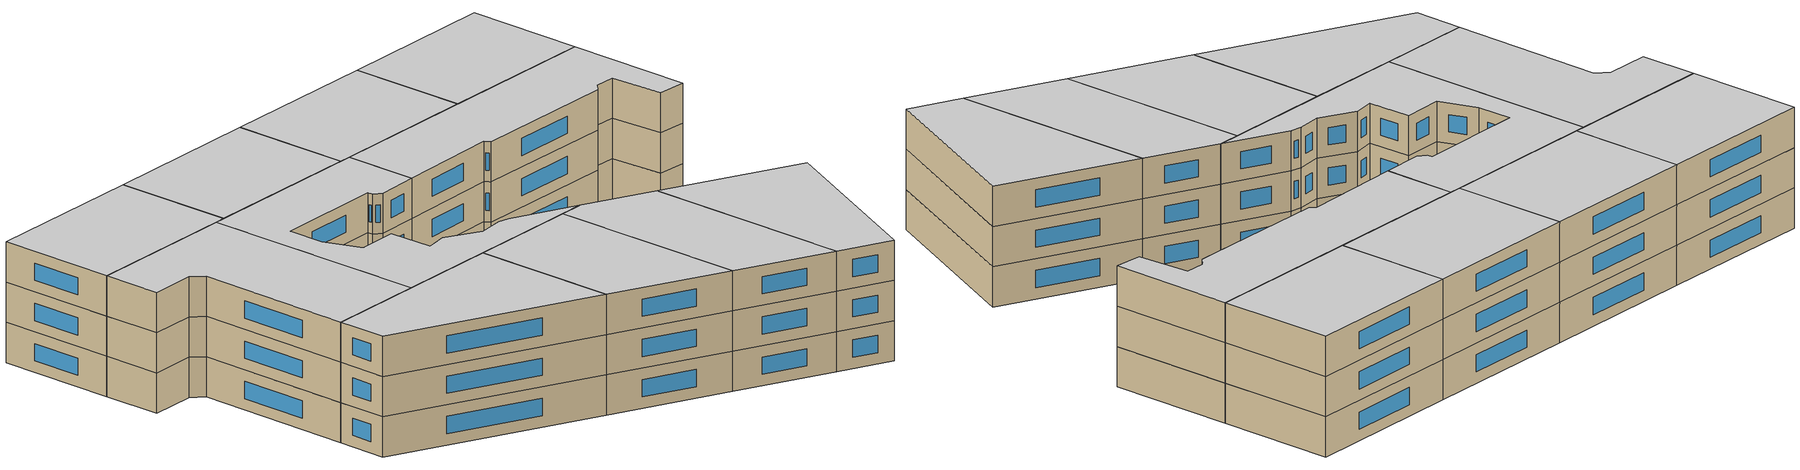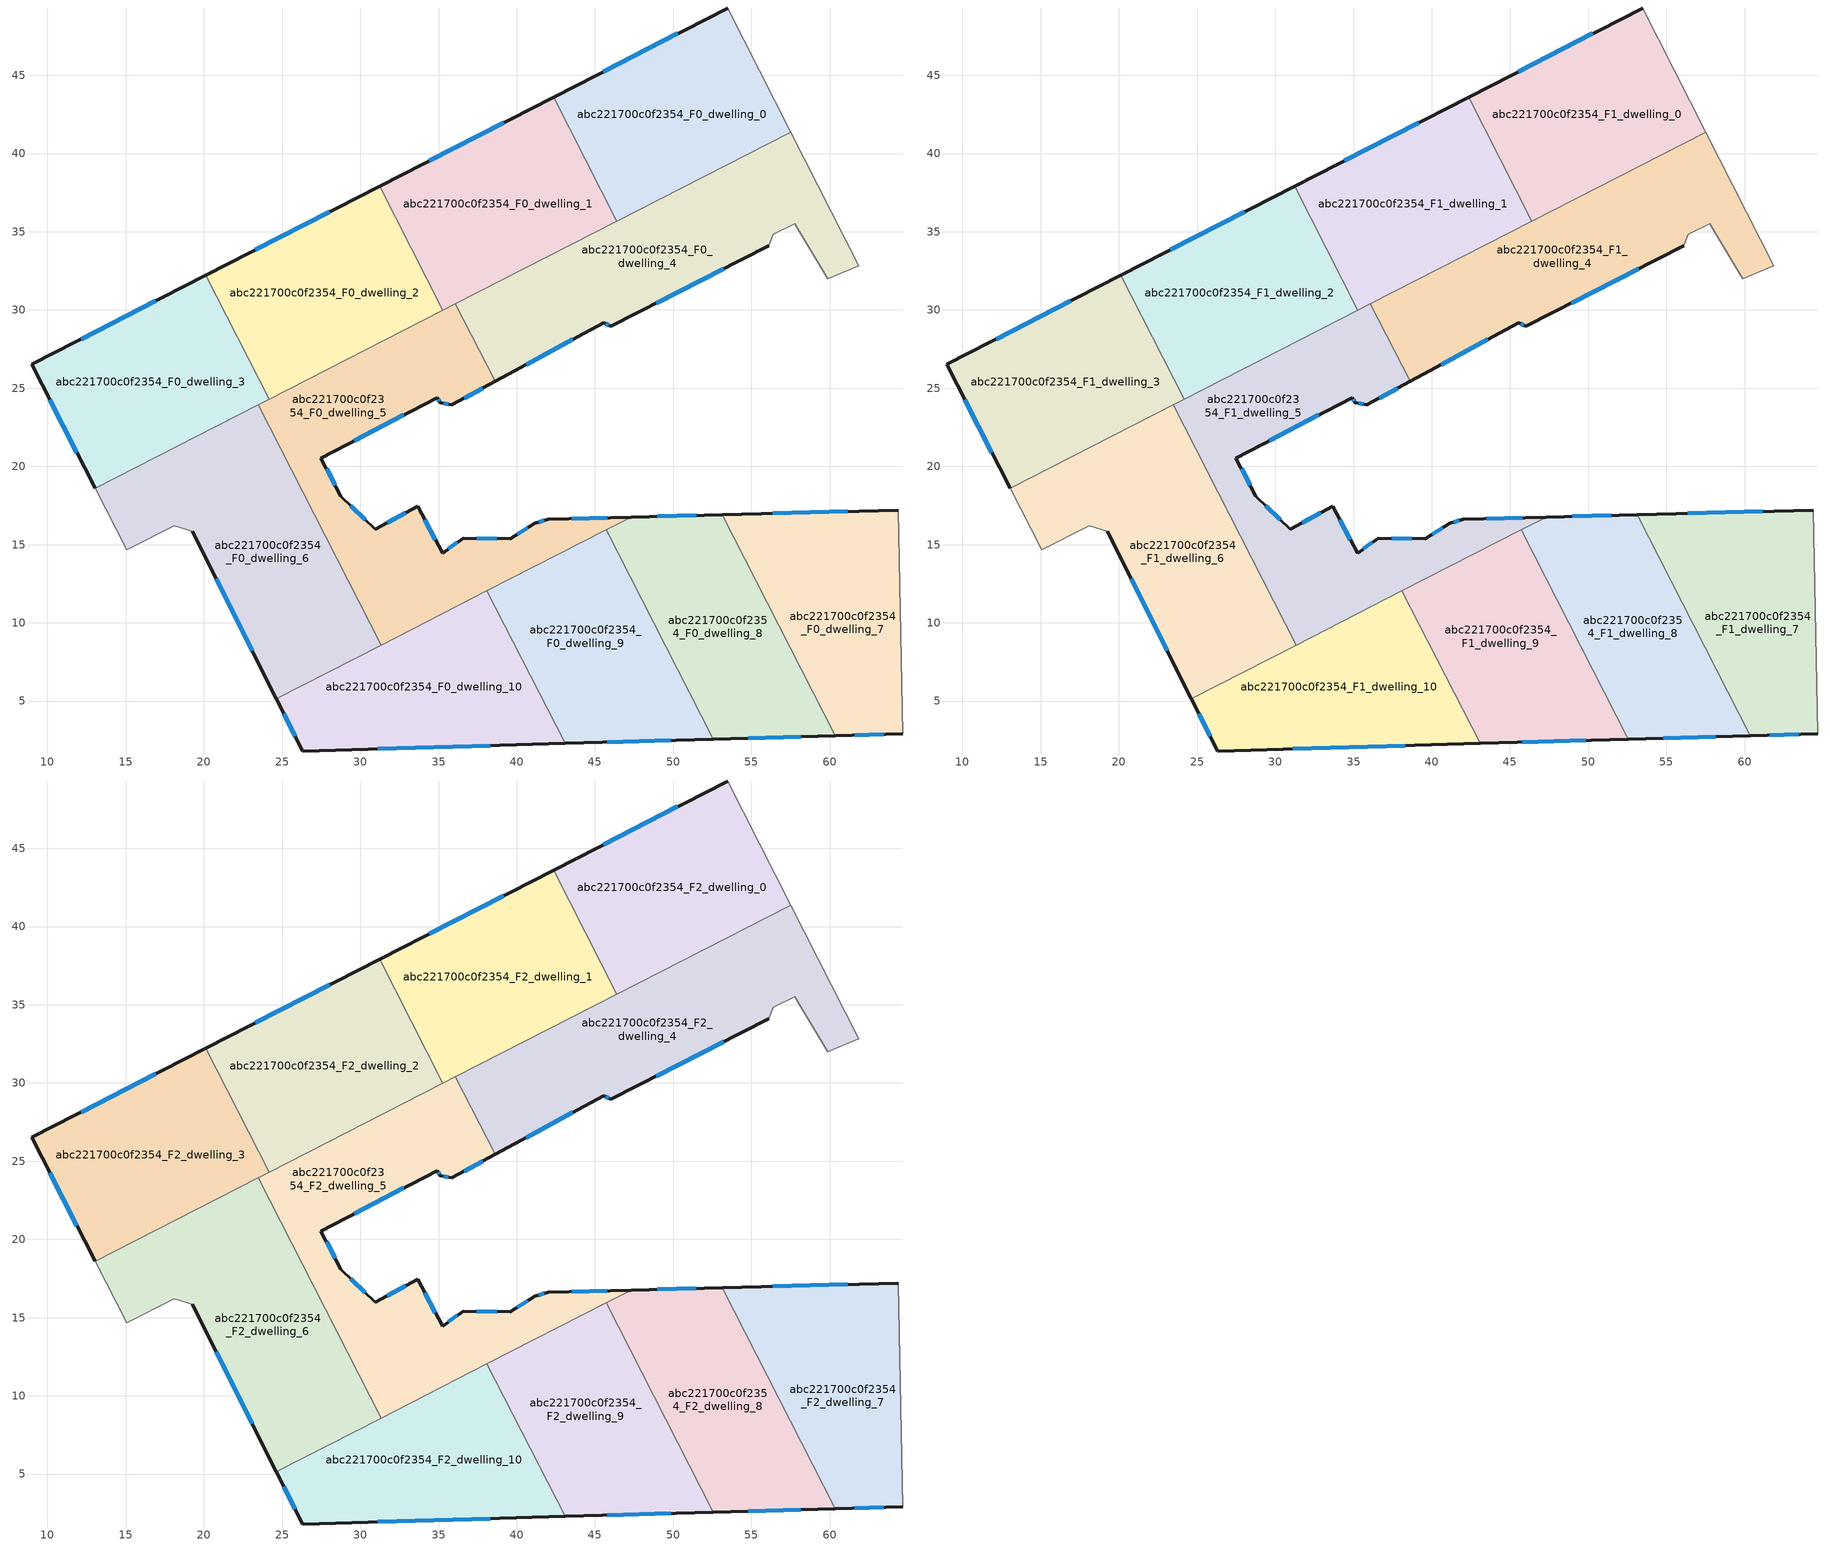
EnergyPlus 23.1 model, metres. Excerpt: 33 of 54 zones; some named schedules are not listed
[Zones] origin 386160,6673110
abc221700c0f2354_F0_dwelling_0
 floor ground (EU_floor_Construction): 53.48,49.3 57.52,41.38 46.41,35.68 42.35,43.6 z0
 wall outside (EU_wall_Construction): 53.48,49.3 42.35,43.6 z0:3
 wall adiabatic (EU_wall_Construction): 57.52,41.38 53.48,49.3 z0:3
 wall to abc221700c0f2354_F0_dwelling_1 (EU_wall_Construction): 42.35,43.6 46.41,35.68 z0:3
 wall to abc221700c0f2354_F0_dwelling_4 (EU_wall_Construction): 46.41,35.68 57.52,41.38 z0:3
 window (EU_Window_Construction): 50.3,47.68 45.53,45.23 z0.86:2.14
abc221700c0f2354_F0_dwelling_1
 floor ground (EU_floor_Construction): 42.35,43.6 46.41,35.68 35.29,29.99 31.23,37.91 z0
 wall outside (EU_wall_Construction): 42.35,43.6 31.23,37.91 z0:3
 wall to abc221700c0f2354_F0_dwelling_2 (EU_wall_Construction): 31.23,37.91 35.29,29.99 z0:3
 wall to abc221700c0f2354_F0_dwelling_5 (EU_wall_Construction): 35.29,29.99 36.08,30.4 z0:3
 wall to abc221700c0f2354_F0_dwelling_4 (EU_wall_Construction): 36.08,30.4 46.41,35.68 z0:3
 window (EU_Window_Construction): 39.17,41.98 34.41,39.54 z0.86:2.14
abc221700c0f2354_F0_dwelling_10
 floor ground (EU_floor_Construction): 38.1,12.04 43.09,2.29 26.32,1.81 24.64,5.15 z0
 wall outside (EU_wall_Construction): 24.64,5.15 26.32,1.81 43.09,2.29 z0:3
 wall to abc221700c0f2354_F0_dwelling_9 (EU_wall_Construction): 43.09,2.29 38.1,12.04 z0:3
 wall to abc221700c0f2354_F0_dwelling_5 (EU_wall_Construction): 38.1,12.04 31.34,8.58 z0:3
 wall to abc221700c0f2354_F0_dwelling_6 (EU_wall_Construction): 31.34,8.58 24.64,5.15 z0:3
 window (EU_Window_Construction): 31.11,1.95 38.3,2.16 / 25.12,4.19 25.84,2.76 z0.86:2.14
abc221700c0f2354_F0_dwelling_2
 floor ground (EU_floor_Construction): 31.23,37.91 35.29,29.99 24.16,24.29 20.11,32.21 z0
 wall outside (EU_wall_Construction): 31.23,37.91 20.11,32.21 z0:3
 wall to abc221700c0f2354_F0_dwelling_3 (EU_wall_Construction): 20.11,32.21 24.16,24.29 z0:3
 wall to abc221700c0f2354_F0_dwelling_5 (EU_wall_Construction): 24.16,24.29 35.29,29.99 z0:3
 window (EU_Window_Construction): 28.05,36.28 23.29,33.84 z0.86:2.14
abc221700c0f2354_F0_dwelling_3
 floor ground (EU_floor_Construction): 20.11,32.21 24.16,24.29 13.05,18.6 8.99,26.52 z0
 wall outside (EU_wall_Construction): 20.11,32.21 8.99,26.52 13.05,18.6 z0:3
 wall to abc221700c0f2354_F0_dwelling_6 (EU_wall_Construction): 13.05,18.6 23.47,23.94 z0:3
 wall to abc221700c0f2354_F0_dwelling_5 (EU_wall_Construction): 23.47,23.94 24.16,24.29 z0:3
 window (EU_Window_Construction): 10.15,24.26 11.89,20.86 / 16.93,30.59 12.17,28.15 z0.86:2.14
abc221700c0f2354_F0_dwelling_4
 floor ground (EU_floor_Construction): 57.52,41.38 61.87,32.83 59.88,31.99 57.78,35.51 56.4,34.83 56.11,34.1 46.02,28.97 45.55,29.2 38.62,25.44 36.08,30.4 z0
 wall outside (EU_wall_Construction): 38.62,25.44 45.55,29.2 46.02,28.97 56.11,34.1 z0:3
 wall adiabatic (EU_wall_Construction): 56.11,34.1 56.4,34.83 57.78,35.51 59.88,31.99 61.87,32.83 57.52,41.38 z0:3
 wall to abc221700c0f2354_F0_dwelling_5 (EU_wall_Construction): 36.08,30.4 38.62,25.44 z0:3
 window (EU_Window_Construction): 48.91,30.44 53.23,32.64 / 45.68,29.13 45.89,29.04 / 40.6,26.51 43.57,28.13 z0.86:2.14
abc221700c0f2354_F0_dwelling_5
 floor ground (EU_floor_Construction): 38.62,25.44 35.84,23.93 35.12,24.07 34.91,24.4 27.49,20.54 28.74,18.1 30.96,16 33.66,17.46 35.26,14.46 36.57,15.41 39.58,15.38 41.15,16.37 42,16.62 47.31,16.76 31.34,8.58 23.47,23.94 36.08,30.4 z0
 wall outside (EU_wall_Construction): 47.31,16.76 42,16.62 41.15,16.37 39.58,15.38 36.57,15.41 35.26,14.46 33.66,17.46 30.96,16 28.74,18.1 27.49,20.54 34.91,24.4 35.12,24.07 35.84,23.93 38.62,25.44 z0:3
 wall to abc221700c0f2354_F0_dwelling_6 (EU_wall_Construction): 23.47,23.94 31.34,8.58 z0:3
 wall to abc221700c0f2354_F0_dwelling_8 (EU_wall_Construction): 45.72,15.94 47.31,16.76 z0:3
 wall to abc221700c0f2354_F0_dwelling_9 (EU_wall_Construction): 38.1,12.04 45.72,15.94 z0:3
 window (EU_Window_Construction): 36.63,24.36 37.83,25.01 / 35.33,24.03 35.63,23.97 / 34.97,24.31 35.06,24.16 / 29.61,21.64 32.79,23.3 / 28.38,18.8 27.85,19.84 / 30.33,16.6 29.38,17.5 / 32.89,17.04 31.74,16.41 / 34.8,15.32 34.12,16.6 / 36.2,15.14 35.64,14.73 / 38.72,15.39 37.43,15.4 / 40.71,16.09 40.03,15.66 / 41.76,16.55 41.4,16.44 / 45.8,16.72 43.52,16.66 z0.86:2.14
abc221700c0f2354_F0_dwelling_6
 floor ground (EU_floor_Construction): 23.47,23.94 31.34,8.58 24.64,5.15 19.24,15.87 18.1,16.21 15.06,14.66 13.05,18.6 z0
 wall outside (EU_wall_Construction): 19.24,15.87 24.64,5.15 z0:3
 wall adiabatic (EU_wall_Construction): 13.05,18.6 15.06,14.66 18.1,16.21 19.24,15.87 z0:3
 window (EU_Window_Construction): 20.79,12.81 23.1,8.21 z0.86:2.14
abc221700c0f2354_F0_dwelling_7
 floor ground (EU_floor_Construction): 64.38,17.2 64.69,2.92 60.38,2.79 53.15,16.91 z0
 wall outside (EU_wall_Construction): 60.38,2.79 64.69,2.92 / 64.38,17.2 53.15,16.91 z0:3
 wall to abc221700c0f2354_F0_dwelling_8 (EU_wall_Construction): 53.15,16.91 60.38,2.79 z0:3
 wall adiabatic (EU_wall_Construction): 64.69,2.92 64.38,17.2 z0:3
 window (EU_Window_Construction): 61.61,2.83 63.45,2.88 / 61.17,17.12 56.36,16.99 z0.86:2.14
abc221700c0f2354_F0_dwelling_8
 floor ground (EU_floor_Construction): 53.15,16.91 60.38,2.79 52.57,2.57 45.72,15.94 47.31,16.76 z0
 wall outside (EU_wall_Construction): 53.15,16.91 47.31,16.76 / 52.57,2.57 60.38,2.79 z0:3
 wall to abc221700c0f2354_F0_dwelling_9 (EU_wall_Construction): 45.72,15.94 52.57,2.57 z0:3
 window (EU_Window_Construction): 51.48,16.87 48.98,16.8 / 54.8,2.63 58.14,2.73 z0.86:2.14
abc221700c0f2354_F0_dwelling_9
 floor ground (EU_floor_Construction): 45.72,15.94 52.57,2.57 43.09,2.29 38.1,12.04 z0
 wall outside (EU_wall_Construction): 43.09,2.29 52.57,2.57 z0:3
 window (EU_Window_Construction): 45.8,2.37 49.86,2.49 z0.86:2.14
abc221700c0f2354_F1_dwelling_0
 floor to abc221700c0f2354_F0_dwelling_0 (EU_floor_Construction): 53.48,49.3 57.52,41.38 46.41,35.68 42.35,43.6 z3
 wall outside (EU_wall_Construction): 53.48,49.3 42.35,43.6 z3:6
 wall adiabatic (EU_wall_Construction): 57.52,41.38 53.48,49.3 z3:6
 wall to abc221700c0f2354_F1_dwelling_1 (EU_wall_Construction): 42.35,43.6 46.41,35.68 z3:6
 wall to abc221700c0f2354_F1_dwelling_4 (EU_wall_Construction): 46.41,35.68 57.52,41.38 z3:6
 window (EU_Window_Construction): 50.3,47.68 45.53,45.23 z3.86:5.14
abc221700c0f2354_F1_dwelling_1
 floor to abc221700c0f2354_F0_dwelling_1 (EU_floor_Construction): 42.35,43.6 46.41,35.68 35.29,29.99 31.23,37.91 z3
 wall outside (EU_wall_Construction): 42.35,43.6 31.23,37.91 z3:6
 wall to abc221700c0f2354_F1_dwelling_2 (EU_wall_Construction): 31.23,37.91 35.29,29.99 z3:6
 wall to abc221700c0f2354_F1_dwelling_5 (EU_wall_Construction): 35.29,29.99 36.08,30.4 z3:6
 wall to abc221700c0f2354_F1_dwelling_4 (EU_wall_Construction): 36.08,30.4 46.41,35.68 z3:6
 window (EU_Window_Construction): 39.17,41.98 34.41,39.54 z3.86:5.14
abc221700c0f2354_F1_dwelling_10
 floor to abc221700c0f2354_F0_dwelling_10 (EU_floor_Construction): 38.1,12.04 43.09,2.29 26.32,1.81 24.64,5.15 z3
 wall outside (EU_wall_Construction): 24.64,5.15 26.32,1.81 43.09,2.29 z3:6
 wall to abc221700c0f2354_F1_dwelling_9 (EU_wall_Construction): 43.09,2.29 38.1,12.04 z3:6
 wall to abc221700c0f2354_F1_dwelling_5 (EU_wall_Construction): 38.1,12.04 31.34,8.58 z3:6
 wall to abc221700c0f2354_F1_dwelling_6 (EU_wall_Construction): 31.34,8.58 24.64,5.15 z3:6
 window (EU_Window_Construction): 31.11,1.95 38.3,2.16 / 25.12,4.19 25.84,2.76 z3.86:5.14
abc221700c0f2354_F1_dwelling_2
 floor to abc221700c0f2354_F0_dwelling_2 (EU_floor_Construction): 31.23,37.91 35.29,29.99 24.16,24.29 20.11,32.21 z3
 wall outside (EU_wall_Construction): 31.23,37.91 20.11,32.21 z3:6
 wall to abc221700c0f2354_F1_dwelling_3 (EU_wall_Construction): 20.11,32.21 24.16,24.29 z3:6
 wall to abc221700c0f2354_F1_dwelling_5 (EU_wall_Construction): 24.16,24.29 35.29,29.99 z3:6
 window (EU_Window_Construction): 28.05,36.28 23.29,33.84 z3.86:5.14
abc221700c0f2354_F1_dwelling_3
 floor to abc221700c0f2354_F0_dwelling_3 (EU_floor_Construction): 20.11,32.21 24.16,24.29 13.05,18.6 8.99,26.52 z3
 wall outside (EU_wall_Construction): 20.11,32.21 8.99,26.52 13.05,18.6 z3:6
 wall to abc221700c0f2354_F1_dwelling_6 (EU_wall_Construction): 13.05,18.6 23.47,23.94 z3:6
 wall to abc221700c0f2354_F1_dwelling_5 (EU_wall_Construction): 23.47,23.94 24.16,24.29 z3:6
 window (EU_Window_Construction): 10.15,24.26 11.89,20.86 / 16.93,30.59 12.17,28.15 z3.86:5.14
abc221700c0f2354_F1_dwelling_4
 floor to abc221700c0f2354_F0_dwelling_4 (EU_floor_Construction): 57.52,41.38 61.87,32.83 59.88,31.99 57.78,35.51 56.4,34.83 56.11,34.1 46.02,28.97 45.55,29.2 38.62,25.44 36.08,30.4 z3
 wall outside (EU_wall_Construction): 38.62,25.44 45.55,29.2 46.02,28.97 56.11,34.1 z3:6
 wall adiabatic (EU_wall_Construction): 56.11,34.1 56.4,34.83 57.78,35.51 59.88,31.99 61.87,32.83 57.52,41.38 z3:6
 wall to abc221700c0f2354_F1_dwelling_5 (EU_wall_Construction): 36.08,30.4 38.62,25.44 z3:6
 window (EU_Window_Construction): 48.91,30.44 53.23,32.64 / 45.68,29.13 45.89,29.04 / 40.6,26.51 43.57,28.13 z3.86:5.14
abc221700c0f2354_F1_dwelling_5
 floor to abc221700c0f2354_F0_dwelling_5 (EU_floor_Construction): 38.62,25.44 35.84,23.93 35.12,24.07 34.91,24.4 27.49,20.54 28.74,18.1 30.96,16 33.66,17.46 35.26,14.46 36.57,15.41 39.58,15.38 41.15,16.37 42,16.62 47.31,16.76 31.34,8.58 23.47,23.94 36.08,30.4 z3
 wall outside (EU_wall_Construction): 47.31,16.76 42,16.62 41.15,16.37 39.58,15.38 36.57,15.41 35.26,14.46 33.66,17.46 30.96,16 28.74,18.1 27.49,20.54 34.91,24.4 35.12,24.07 35.84,23.93 38.62,25.44 z3:6
 wall to abc221700c0f2354_F1_dwelling_6 (EU_wall_Construction): 23.47,23.94 31.34,8.58 z3:6
 wall to abc221700c0f2354_F1_dwelling_8 (EU_wall_Construction): 45.72,15.94 47.31,16.76 z3:6
 wall to abc221700c0f2354_F1_dwelling_9 (EU_wall_Construction): 38.1,12.04 45.72,15.94 z3:6
 window (EU_Window_Construction): 36.63,24.36 37.83,25.01 / 35.33,24.03 35.63,23.97 / 34.97,24.31 35.06,24.16 / 29.61,21.64 32.79,23.3 / 28.38,18.8 27.85,19.84 / 30.33,16.6 29.38,17.5 / 32.89,17.04 31.74,16.41 / 34.8,15.32 34.12,16.6 / 36.2,15.14 35.64,14.73 / 38.72,15.39 37.43,15.4 / 40.71,16.09 40.03,15.66 / 41.76,16.55 41.4,16.44 / 45.8,16.72 43.52,16.66 z3.86:5.14
abc221700c0f2354_F1_dwelling_6
 floor to abc221700c0f2354_F0_dwelling_6 (EU_floor_Construction): 23.47,23.94 31.34,8.58 24.64,5.15 19.24,15.87 18.1,16.21 15.06,14.66 13.05,18.6 z3
 wall outside (EU_wall_Construction): 19.24,15.87 24.64,5.15 z3:6
 wall adiabatic (EU_wall_Construction): 13.05,18.6 15.06,14.66 18.1,16.21 19.24,15.87 z3:6
 window (EU_Window_Construction): 20.79,12.81 23.1,8.21 z3.86:5.14
abc221700c0f2354_F1_dwelling_7
 floor to abc221700c0f2354_F0_dwelling_7 (EU_floor_Construction): 64.38,17.2 64.69,2.92 60.38,2.79 53.15,16.91 z3
 wall outside (EU_wall_Construction): 60.38,2.79 64.69,2.92 / 64.38,17.2 53.15,16.91 z3:6
 wall to abc221700c0f2354_F1_dwelling_8 (EU_wall_Construction): 53.15,16.91 60.38,2.79 z3:6
 wall adiabatic (EU_wall_Construction): 64.69,2.92 64.38,17.2 z3:6
 window (EU_Window_Construction): 61.61,2.83 63.45,2.88 / 61.17,17.12 56.36,16.99 z3.86:5.14
abc221700c0f2354_F1_dwelling_8
 floor to abc221700c0f2354_F0_dwelling_8 (EU_floor_Construction): 53.15,16.91 60.38,2.79 52.57,2.57 45.72,15.94 47.31,16.76 z3
 wall outside (EU_wall_Construction): 53.15,16.91 47.31,16.76 / 52.57,2.57 60.38,2.79 z3:6
 wall to abc221700c0f2354_F1_dwelling_9 (EU_wall_Construction): 45.72,15.94 52.57,2.57 z3:6
 window (EU_Window_Construction): 51.48,16.87 48.98,16.8 / 54.8,2.63 58.14,2.73 z3.86:5.14
abc221700c0f2354_F1_dwelling_9
 floor to abc221700c0f2354_F0_dwelling_9 (EU_floor_Construction): 45.72,15.94 52.57,2.57 43.09,2.29 38.1,12.04 z3
 wall outside (EU_wall_Construction): 43.09,2.29 52.57,2.57 z3:6
 window (EU_Window_Construction): 45.8,2.37 49.86,2.49 z3.86:5.14
abc221700c0f2354_F2_dwelling_0
 floor to abc221700c0f2354_F1_dwelling_0 (EU_floor_Construction): 53.48,49.3 57.52,41.38 46.41,35.68 42.35,43.6 z6
 wall outside (EU_wall_Construction): 53.48,49.3 42.35,43.6 z6:9
 wall adiabatic (EU_wall_Construction): 57.52,41.38 53.48,49.3 z6:9
 wall to abc221700c0f2354_F2_dwelling_1 (EU_wall_Construction): 42.35,43.6 46.41,35.68 z6:9
 wall to abc221700c0f2354_F2_dwelling_4 (EU_wall_Construction): 46.41,35.68 57.52,41.38 z6:9
 window (EU_Window_Construction): 50.3,47.68 45.53,45.23 z6.86:8.14
 ceiling to abc221700c0f2354_F3_dwelling_0 (EU_floor_Construction): 57.52,41.38 53.48,49.3 42.35,43.6 46.41,35.68 z9
abc221700c0f2354_F2_dwelling_1
 floor to abc221700c0f2354_F1_dwelling_1 (EU_floor_Construction): 42.35,43.6 46.41,35.68 35.29,29.99 31.23,37.91 z6
 wall outside (EU_wall_Construction): 42.35,43.6 31.23,37.91 z6:9
 wall to abc221700c0f2354_F2_dwelling_2 (EU_wall_Construction): 31.23,37.91 35.29,29.99 z6:9
 wall to abc221700c0f2354_F2_dwelling_5 (EU_wall_Construction): 35.29,29.99 36.08,30.4 z6:9
 wall to abc221700c0f2354_F2_dwelling_4 (EU_wall_Construction): 36.08,30.4 46.41,35.68 z6:9
 window (EU_Window_Construction): 39.17,41.98 34.41,39.54 z6.86:8.14
 ceiling to abc221700c0f2354_F3_dwelling_1 (EU_floor_Construction): 46.41,35.68 42.35,43.6 31.23,37.91 35.29,29.99 z9
abc221700c0f2354_F2_dwelling_10
 floor to abc221700c0f2354_F1_dwelling_10 (EU_floor_Construction): 38.1,12.04 43.09,2.29 26.32,1.81 24.64,5.15 z6
 wall outside (EU_wall_Construction): 24.64,5.15 26.32,1.81 43.09,2.29 z6:9
 wall to abc221700c0f2354_F2_dwelling_9 (EU_wall_Construction): 43.09,2.29 38.1,12.04 z6:9
 wall to abc221700c0f2354_F2_dwelling_5 (EU_wall_Construction): 38.1,12.04 31.34,8.58 z6:9
 wall to abc221700c0f2354_F2_dwelling_6 (EU_wall_Construction): 31.34,8.58 24.64,5.15 z6:9
 window (EU_Window_Construction): 31.11,1.95 38.3,2.16 / 25.12,4.19 25.84,2.76 z6.86:8.14
 ceiling to abc221700c0f2354_F3_dwelling_10 (EU_floor_Construction): 43.09,2.29 38.1,12.04 24.64,5.15 26.32,1.81 z9
abc221700c0f2354_F2_dwelling_2
 floor to abc221700c0f2354_F1_dwelling_2 (EU_floor_Construction): 31.23,37.91 35.29,29.99 24.16,24.29 20.11,32.21 z6
 wall outside (EU_wall_Construction): 31.23,37.91 20.11,32.21 z6:9
 wall to abc221700c0f2354_F2_dwelling_3 (EU_wall_Construction): 20.11,32.21 24.16,24.29 z6:9
 wall to abc221700c0f2354_F2_dwelling_5 (EU_wall_Construction): 24.16,24.29 35.29,29.99 z6:9
 window (EU_Window_Construction): 28.05,36.28 23.29,33.84 z6.86:8.14
 ceiling to abc221700c0f2354_F3_dwelling_2 (EU_floor_Construction): 35.29,29.99 31.23,37.91 20.11,32.21 24.16,24.29 z9
abc221700c0f2354_F2_dwelling_3
 floor to abc221700c0f2354_F1_dwelling_3 (EU_floor_Construction): 20.11,32.21 24.16,24.29 13.05,18.6 8.99,26.52 z6
 wall outside (EU_wall_Construction): 20.11,32.21 8.99,26.52 13.05,18.6 z6:9
 wall to abc221700c0f2354_F2_dwelling_6 (EU_wall_Construction): 13.05,18.6 23.47,23.94 z6:9
 wall to abc221700c0f2354_F2_dwelling_5 (EU_wall_Construction): 23.47,23.94 24.16,24.29 z6:9
 window (EU_Window_Construction): 10.15,24.26 11.89,20.86 / 16.93,30.59 12.17,28.15 z6.86:8.14
 ceiling to abc221700c0f2354_F3_dwelling_3 (EU_floor_Construction): 24.16,24.29 20.11,32.21 8.99,26.52 13.05,18.6 z9
abc221700c0f2354_F2_dwelling_4
 floor to abc221700c0f2354_F1_dwelling_4 (EU_floor_Construction): 57.52,41.38 61.87,32.83 59.88,31.99 57.78,35.51 56.4,34.83 56.11,34.1 46.02,28.97 45.55,29.2 38.62,25.44 36.08,30.4 z6
 wall outside (EU_wall_Construction): 38.62,25.44 45.55,29.2 46.02,28.97 56.11,34.1 z6:9
 wall adiabatic (EU_wall_Construction): 56.11,34.1 56.4,34.83 57.78,35.51 59.88,31.99 61.87,32.83 57.52,41.38 z6:9
 wall to abc221700c0f2354_F2_dwelling_5 (EU_wall_Construction): 36.08,30.4 38.62,25.44 z6:9
 window (EU_Window_Construction): 48.91,30.44 53.23,32.64 / 45.68,29.13 45.89,29.04 / 40.6,26.51 43.57,28.13 z6.86:8.14
 ceiling to abc221700c0f2354_F3_dwelling_4 (EU_floor_Construction): 59.88,31.99 61.87,32.83 57.52,41.38 36.08,30.4 38.62,25.44 45.55,29.2 46.02,28.97 56.11,34.1 56.4,34.83 57.78,35.51 z9
abc221700c0f2354_F2_dwelling_5
 floor to abc221700c0f2354_F1_dwelling_5 (EU_floor_Construction): 38.62,25.44 35.84,23.93 35.12,24.07 34.91,24.4 27.49,20.54 28.74,18.1 30.96,16 33.66,17.46 35.26,14.46 36.57,15.41 39.58,15.38 41.15,16.37 42,16.62 47.31,16.76 31.34,8.58 23.47,23.94 36.08,30.4 z6
 wall outside (EU_wall_Construction): 47.31,16.76 42,16.62 41.15,16.37 39.58,15.38 36.57,15.41 35.26,14.46 33.66,17.46 30.96,16 28.74,18.1 27.49,20.54 34.91,24.4 35.12,24.07 35.84,23.93 38.62,25.44 z6:9
 wall to abc221700c0f2354_F2_dwelling_6 (EU_wall_Construction): 23.47,23.94 31.34,8.58 z6:9
 wall to abc221700c0f2354_F2_dwelling_8 (EU_wall_Construction): 45.72,15.94 47.31,16.76 z6:9
 wall to abc221700c0f2354_F2_dwelling_9 (EU_wall_Construction): 38.1,12.04 45.72,15.94 z6:9
 window (EU_Window_Construction): 36.63,24.36 37.83,25.01 / 35.33,24.03 35.63,23.97 / 34.97,24.31 35.06,24.16 / 29.61,21.64 32.79,23.3 / 28.38,18.8 27.85,19.84 / 30.33,16.6 29.38,17.5 / 32.89,17.04 31.74,16.41 / 34.8,15.32 34.12,16.6 / 36.2,15.14 35.64,14.73 / 38.72,15.39 37.43,15.4 / 40.71,16.09 40.03,15.66 / 41.76,16.55 41.4,16.44 / 45.8,16.72 43.52,16.66 z6.86:8.14
 ceiling to abc221700c0f2354_F3_dwelling_5 (EU_floor_Construction): 47.31,16.76 42,16.62 41.15,16.37 39.58,15.38 36.57,15.41 35.26,14.46 33.66,17.46 30.96,16 28.74,18.1 27.49,20.54 34.91,24.4 35.12,24.07 35.84,23.93 38.62,25.44 36.08,30.4 23.47,23.94 31.34,8.58 z9
abc221700c0f2354_F2_dwelling_6
 floor to abc221700c0f2354_F1_dwelling_6 (EU_floor_Construction): 23.47,23.94 31.34,8.58 24.64,5.15 19.24,15.87 18.1,16.21 15.06,14.66 13.05,18.6 z6
 wall outside (EU_wall_Construction): 19.24,15.87 24.64,5.15 z6:9
 wall adiabatic (EU_wall_Construction): 13.05,18.6 15.06,14.66 18.1,16.21 19.24,15.87 z6:9
 window (EU_Window_Construction): 20.79,12.81 23.1,8.21 z6.86:8.14
 ceiling to abc221700c0f2354_F3_dwelling_6 (EU_floor_Construction): 31.34,8.58 23.47,23.94 13.05,18.6 15.06,14.66 18.1,16.21 19.24,15.87 24.64,5.15 z9
abc221700c0f2354_F2_dwelling_7
 floor to abc221700c0f2354_F1_dwelling_7 (EU_floor_Construction): 64.38,17.2 64.69,2.92 60.38,2.79 53.15,16.91 z6
 wall outside (EU_wall_Construction): 60.38,2.79 64.69,2.92 / 64.38,17.2 53.15,16.91 z6:9
 wall to abc221700c0f2354_F2_dwelling_8 (EU_wall_Construction): 53.15,16.91 60.38,2.79 z6:9
 wall adiabatic (EU_wall_Construction): 64.69,2.92 64.38,17.2 z6:9
 window (EU_Window_Construction): 61.61,2.83 63.45,2.88 / 61.17,17.12 56.36,16.99 z6.86:8.14
 ceiling to abc221700c0f2354_F3_dwelling_7 (EU_floor_Construction): 64.69,2.92 64.38,17.2 53.15,16.91 60.38,2.79 z9
abc221700c0f2354_F2_dwelling_8
 floor to abc221700c0f2354_F1_dwelling_8 (EU_floor_Construction): 53.15,16.91 60.38,2.79 52.57,2.57 45.72,15.94 47.31,16.76 z6
 wall outside (EU_wall_Construction): 53.15,16.91 47.31,16.76 / 52.57,2.57 60.38,2.79 z6:9
 wall to abc221700c0f2354_F2_dwelling_9 (EU_wall_Construction): 45.72,15.94 52.57,2.57 z6:9
 window (EU_Window_Construction): 51.48,16.87 48.98,16.8 / 54.8,2.63 58.14,2.73 z6.86:8.14
 ceiling to abc221700c0f2354_F3_dwelling_8 (EU_floor_Construction): 60.38,2.79 53.15,16.91 47.31,16.76 45.72,15.94 52.57,2.57 z9
abc221700c0f2354_F2_dwelling_9
 floor to abc221700c0f2354_F1_dwelling_9 (EU_floor_Construction): 45.72,15.94 52.57,2.57 43.09,2.29 38.1,12.04 z6
 wall outside (EU_wall_Construction): 43.09,2.29 52.57,2.57 z6:9
 window (EU_Window_Construction): 45.8,2.37 49.86,2.49 z6.86:8.14
 ceiling to abc221700c0f2354_F3_dwelling_9 (EU_floor_Construction): 52.57,2.57 45.72,15.94 38.1,12.04 43.09,2.29 z9
[Building]
EU S2 Campaign: North Axis=0; Terrain=City; Solar Distribution=FullExterior
[Site:Location]
Helsinki-Vantaa.AP: Latitude=60.317; Longitude=24.963; Time Zone=2; Elevation=54.6
[SizingPeriod:WeatherFileDays]
AnnualSizingPeriod: Begin Month=1; Begin Day of Month=1; End Month=12; End Day of Month=31; Day of Week for Start Day=Monday; Use Weather File Daylight Saving Period=No; Use Weather File Rain and Snow Indicators=No
[MATERIAL]
EU_InternalMass_Material: Roughness=MediumRough; Thickness=0.1; Conductivity=1; Density=1800; Specific Heat=900; Thermal Absorptance=0.9; Solar Absorptance=0.7; Visible Absorptance=0.7
[MATERIAL:NOMASS] Roughness=MediumRough; Thermal Absorptance=0.9; Solar Absorptance=0.7; Visible Absorptance=0.7
Name | Thermal Resistance
EU_wall_NoMass | 1.10183
EU_floor_NoMass | 1.70606
[WINDOWMATERIAL:SIMPLEGLAZINGSYSTEM]
EU_Window_SimpleGlazing: UFactor=3.11035; Solar Heat Gain Coefficient=0.8; Visible Transmittance=0.8
[CONSTRUCTION]
EU_wall_Construction: EU_wall_NoMass
EU_floor_Construction: EU_floor_NoMass
EU_Window_Construction: EU_Window_SimpleGlazing
EU_InternalMass_Construction: EU_InternalMass_Material
[ZONE] Type=1; Multiplier=1; Ceiling Height=autocalculate; Floor Area=autocalculate; Part of Total Floor Area=Yes
Name | Volume
abc221700c0f2354_F0_dwelling_0; abc221700c0f2354_F1_dwelling_0; abc221700c0f2354_F2_dwelling_0; abc221700c0f2354_F0_dwelling_10; abc221700c0f2354_F1_dwelling_10; abc221700c0f2354_F2_dwelling_10 | 333.48
abc221700c0f2354_F0_dwelling_1; abc221700c0f2354_F1_dwelling_1; abc221700c0f2354_F2_dwelling_1 | 333.478
abc221700c0f2354_F0_dwelling_2; abc221700c0f2354_F1_dwelling_2; abc221700c0f2354_F2_dwelling_2 | 333.499
abc221700c0f2354_F0_dwelling_3; abc221700c0f2354_F1_dwelling_3; abc221700c0f2354_F2_dwelling_3 | 333.481
abc221700c0f2354_F0_dwelling_4; abc221700c0f2354_F1_dwelling_4; abc221700c0f2354_F2_dwelling_4 | 434.399
abc221700c0f2354_F0_dwelling_5; abc221700c0f2354_F1_dwelling_5; abc221700c0f2354_F2_dwelling_5 | 454.989
abc221700c0f2354_F0_dwelling_6; abc221700c0f2354_F1_dwelling_6; abc221700c0f2354_F2_dwelling_6 | 444.628
abc221700c0f2354_F0_dwelling_7; abc221700c0f2354_F1_dwelling_7; abc221700c0f2354_F2_dwelling_7 | 333.496
abc221700c0f2354_F0_dwelling_8; abc221700c0f2354_F1_dwelling_8; abc221700c0f2354_F2_dwelling_8 | 333.498
abc221700c0f2354_F0_dwelling_9; abc221700c0f2354_F1_dwelling_9; abc221700c0f2354_F2_dwelling_9 | 333.502
[INTERNALMASS] Construction=EU_InternalMass_Construction
Name | Zone or ZoneList | Surface Area
abc221700c0f2354_F0_dwelling_0_EU_InternalMass | abc221700c0f2354_F0_dwelling_0 | 111.16
abc221700c0f2354_F0_dwelling_1_EU_InternalMass | abc221700c0f2354_F0_dwelling_1 | 111.159
abc221700c0f2354_F0_dwelling_2_EU_InternalMass | abc221700c0f2354_F0_dwelling_2 | 111.166
abc221700c0f2354_F0_dwelling_3_EU_InternalMass | abc221700c0f2354_F0_dwelling_3 | 111.16
abc221700c0f2354_F0_dwelling_4_EU_InternalMass | abc221700c0f2354_F0_dwelling_4 | 144.8
abc221700c0f2354_F0_dwelling_5_EU_InternalMass | abc221700c0f2354_F0_dwelling_5 | 151.659
abc221700c0f2354_F0_dwelling_6_EU_InternalMass | abc221700c0f2354_F0_dwelling_6 | 148.209
abc221700c0f2354_F0_dwelling_7_EU_InternalMass | abc221700c0f2354_F0_dwelling_7 | 111.165
abc221700c0f2354_F0_dwelling_8_EU_InternalMass | abc221700c0f2354_F0_dwelling_8 | 111.166
abc221700c0f2354_F0_dwelling_9_EU_InternalMass | abc221700c0f2354_F0_dwelling_9 | 111.168
abc221700c0f2354_F0_dwelling_10_EU_InternalMass | abc221700c0f2354_F0_dwelling_10 | 111.159
abc221700c0f2354_F1_dwelling_0_EU_InternalMass | abc221700c0f2354_F1_dwelling_0 | 111.16
abc221700c0f2354_F1_dwelling_1_EU_InternalMass | abc221700c0f2354_F1_dwelling_1 | 111.159
abc221700c0f2354_F1_dwelling_2_EU_InternalMass | abc221700c0f2354_F1_dwelling_2 | 111.166
abc221700c0f2354_F1_dwelling_3_EU_InternalMass | abc221700c0f2354_F1_dwelling_3 | 111.16
abc221700c0f2354_F1_dwelling_4_EU_InternalMass | abc221700c0f2354_F1_dwelling_4 | 144.8
abc221700c0f2354_F1_dwelling_5_EU_InternalMass | abc221700c0f2354_F1_dwelling_5 | 151.659
abc221700c0f2354_F1_dwelling_6_EU_InternalMass | abc221700c0f2354_F1_dwelling_6 | 148.209
abc221700c0f2354_F1_dwelling_7_EU_InternalMass | abc221700c0f2354_F1_dwelling_7 | 111.165
abc221700c0f2354_F1_dwelling_8_EU_InternalMass | abc221700c0f2354_F1_dwelling_8 | 111.166
abc221700c0f2354_F1_dwelling_9_EU_InternalMass | abc221700c0f2354_F1_dwelling_9 | 111.168
abc221700c0f2354_F1_dwelling_10_EU_InternalMass | abc221700c0f2354_F1_dwelling_10 | 111.159
abc221700c0f2354_F2_dwelling_0_EU_InternalMass | abc221700c0f2354_F2_dwelling_0 | 111.16
abc221700c0f2354_F2_dwelling_1_EU_InternalMass | abc221700c0f2354_F2_dwelling_1 | 111.159
abc221700c0f2354_F2_dwelling_2_EU_InternalMass | abc221700c0f2354_F2_dwelling_2 | 111.166
abc221700c0f2354_F2_dwelling_3_EU_InternalMass | abc221700c0f2354_F2_dwelling_3 | 111.16
abc221700c0f2354_F2_dwelling_4_EU_InternalMass | abc221700c0f2354_F2_dwelling_4 | 144.8
abc221700c0f2354_F2_dwelling_5_EU_InternalMass | abc221700c0f2354_F2_dwelling_5 | 151.659
abc221700c0f2354_F2_dwelling_6_EU_InternalMass | abc221700c0f2354_F2_dwelling_6 | 148.209
abc221700c0f2354_F2_dwelling_7_EU_InternalMass | abc221700c0f2354_F2_dwelling_7 | 111.165
abc221700c0f2354_F2_dwelling_8_EU_InternalMass | abc221700c0f2354_F2_dwelling_8 | 111.166
abc221700c0f2354_F2_dwelling_9_EU_InternalMass | abc221700c0f2354_F2_dwelling_9 | 111.168
abc221700c0f2354_F2_dwelling_10_EU_InternalMass | abc221700c0f2354_F2_dwelling_10 | 111.159
[OTHEREQUIPMENT] Fuel Type=Electricity; Design Level Calculation Method=Watts/Area; Power per Zone Floor Area=1; Fraction Latent=0; Fraction Radiant=0; Fraction Lost=0; Carbon Dioxide Generation Rate=0; EndUse Subcategory=EU_Step8_InternalGains
Name | Zone or ZoneList or Space or SpaceList | Schedule
EU_Step8_InternalGain_abc221700c0f2354_F0_dwelling_0_f000 | abc221700c0f2354_F0_dwelling_0 | EU_Step8_GainSchedule_abc221700c0f2354_F0_dwelling_0_f000
EU_Step8_InternalGain_abc221700c0f2354_F0_dwelling_1_f000 | abc221700c0f2354_F0_dwelling_1 | EU_Step8_GainSchedule_abc221700c0f2354_F0_dwelling_1_f000
EU_Step8_InternalGain_abc221700c0f2354_F0_dwelling_2_f000 | abc221700c0f2354_F0_dwelling_2 | EU_Step8_GainSchedule_abc221700c0f2354_F0_dwelling_2_f000
EU_Step8_InternalGain_abc221700c0f2354_F0_dwelling_3_f000 | abc221700c0f2354_F0_dwelling_3 | EU_Step8_GainSchedule_abc221700c0f2354_F0_dwelling_3_f000
EU_Step8_InternalGain_abc221700c0f2354_F0_dwelling_4_f000 | abc221700c0f2354_F0_dwelling_4 | EU_Step8_GainSchedule_abc221700c0f2354_F0_dwelling_4_f000
EU_Step8_InternalGain_abc221700c0f2354_F0_dwelling_5_f000 | abc221700c0f2354_F0_dwelling_5 | EU_Step8_GainSchedule_abc221700c0f2354_F0_dwelling_5_f000
EU_Step8_InternalGain_abc221700c0f2354_F0_dwelling_6_f000 | abc221700c0f2354_F0_dwelling_6 | EU_Step8_GainSchedule_abc221700c0f2354_F0_dwelling_6_f000
EU_Step8_InternalGain_abc221700c0f2354_F0_dwelling_7_f000 | abc221700c0f2354_F0_dwelling_7 | EU_Step8_GainSchedule_abc221700c0f2354_F0_dwelling_7_f000
EU_Step8_InternalGain_abc221700c0f2354_F0_dwelling_8_f000 | abc221700c0f2354_F0_dwelling_8 | EU_Step8_GainSchedule_abc221700c0f2354_F0_dwelling_8_f000
EU_Step8_InternalGain_abc221700c0f2354_F0_dwelling_9_f000 | abc221700c0f2354_F0_dwelling_9 | EU_Step8_GainSchedule_abc221700c0f2354_F0_dwelling_9_f000
EU_Step8_InternalGain_abc221700c0f2354_F0_dwelling_10_f000 | abc221700c0f2354_F0_dwelling_10 | EU_Step8_GainSchedule_abc221700c0f2354_F0_dwelling_10_f000
EU_Step8_InternalGain_abc221700c0f2354_F1_dwelling_0_f000 | abc221700c0f2354_F1_dwelling_0 | EU_Step8_GainSchedule_abc221700c0f2354_F1_dwelling_0_f000
EU_Step8_InternalGain_abc221700c0f2354_F1_dwelling_1_f000 | abc221700c0f2354_F1_dwelling_1 | EU_Step8_GainSchedule_abc221700c0f2354_F1_dwelling_1_f000
EU_Step8_InternalGain_abc221700c0f2354_F1_dwelling_2_f000 | abc221700c0f2354_F1_dwelling_2 | EU_Step8_GainSchedule_abc221700c0f2354_F1_dwelling_2_f000
EU_Step8_InternalGain_abc221700c0f2354_F1_dwelling_3_f000 | abc221700c0f2354_F1_dwelling_3 | EU_Step8_GainSchedule_abc221700c0f2354_F1_dwelling_3_f000
EU_Step8_InternalGain_abc221700c0f2354_F1_dwelling_4_f000 | abc221700c0f2354_F1_dwelling_4 | EU_Step8_GainSchedule_abc221700c0f2354_F1_dwelling_4_f000
EU_Step8_InternalGain_abc221700c0f2354_F1_dwelling_5_f000 | abc221700c0f2354_F1_dwelling_5 | EU_Step8_GainSchedule_abc221700c0f2354_F1_dwelling_5_f000
EU_Step8_InternalGain_abc221700c0f2354_F1_dwelling_6_f000 | abc221700c0f2354_F1_dwelling_6 | EU_Step8_GainSchedule_abc221700c0f2354_F1_dwelling_6_f000
EU_Step8_InternalGain_abc221700c0f2354_F1_dwelling_7_f000 | abc221700c0f2354_F1_dwelling_7 | EU_Step8_GainSchedule_abc221700c0f2354_F1_dwelling_7_f000
EU_Step8_InternalGain_abc221700c0f2354_F1_dwelling_8_f000 | abc221700c0f2354_F1_dwelling_8 | EU_Step8_GainSchedule_abc221700c0f2354_F1_dwelling_8_f000
EU_Step8_InternalGain_abc221700c0f2354_F1_dwelling_9_f000 | abc221700c0f2354_F1_dwelling_9 | EU_Step8_GainSchedule_abc221700c0f2354_F1_dwelling_9_f000
EU_Step8_InternalGain_abc221700c0f2354_F1_dwelling_10_f000 | abc221700c0f2354_F1_dwelling_10 | EU_Step8_GainSchedule_abc221700c0f2354_F1_dwelling_10_f000
EU_Step8_InternalGain_abc221700c0f2354_F2_dwelling_0_f000 | abc221700c0f2354_F2_dwelling_0 | EU_Step8_GainSchedule_abc221700c0f2354_F2_dwelling_0_f000
EU_Step8_InternalGain_abc221700c0f2354_F2_dwelling_1_f000 | abc221700c0f2354_F2_dwelling_1 | EU_Step8_GainSchedule_abc221700c0f2354_F2_dwelling_1_f000
EU_Step8_InternalGain_abc221700c0f2354_F2_dwelling_2_f000 | abc221700c0f2354_F2_dwelling_2 | EU_Step8_GainSchedule_abc221700c0f2354_F2_dwelling_2_f000
EU_Step8_InternalGain_abc221700c0f2354_F2_dwelling_3_f000 | abc221700c0f2354_F2_dwelling_3 | EU_Step8_GainSchedule_abc221700c0f2354_F2_dwelling_3_f000
EU_Step8_InternalGain_abc221700c0f2354_F2_dwelling_4_f000 | abc221700c0f2354_F2_dwelling_4 | EU_Step8_GainSchedule_abc221700c0f2354_F2_dwelling_4_f000
EU_Step8_InternalGain_abc221700c0f2354_F2_dwelling_5_f000 | abc221700c0f2354_F2_dwelling_5 | EU_Step8_GainSchedule_abc221700c0f2354_F2_dwelling_5_f000
EU_Step8_InternalGain_abc221700c0f2354_F2_dwelling_6_f000 | abc221700c0f2354_F2_dwelling_6 | EU_Step8_GainSchedule_abc221700c0f2354_F2_dwelling_6_f000
EU_Step8_InternalGain_abc221700c0f2354_F2_dwelling_7_f000 | abc221700c0f2354_F2_dwelling_7 | EU_Step8_GainSchedule_abc221700c0f2354_F2_dwelling_7_f000
EU_Step8_InternalGain_abc221700c0f2354_F2_dwelling_8_f000 | abc221700c0f2354_F2_dwelling_8 | EU_Step8_GainSchedule_abc221700c0f2354_F2_dwelling_8_f000
EU_Step8_InternalGain_abc221700c0f2354_F2_dwelling_9_f000 | abc221700c0f2354_F2_dwelling_9 | EU_Step8_GainSchedule_abc221700c0f2354_F2_dwelling_9_f000
EU_Step8_InternalGain_abc221700c0f2354_F2_dwelling_10_f000 | abc221700c0f2354_F2_dwelling_10 | EU_Step8_GainSchedule_abc221700c0f2354_F2_dwelling_10_f000
[ZONEVENTILATION:DESIGNFLOWRATE] Schedule=EU_AlwaysOn; Design Flow Rate Calculation Method=AirChanges/Hour; Air Changes per Hour=0.756316; Ventilation Type=Natural; Fan Pressure Rise=0; Fan Total Efficiency=1; Constant Term Coefficient=1; Temperature Term Coefficient=0; Velocity Term Coefficient=0; Velocity Squared Term Coefficient=0; Minimum Indoor Temperature=-100; Maximum Indoor Temperature=100; Delta Temperature=-100; Minimum Outdoor Temperature=-100; Maximum Outdoor Temperature=100; Maximum Wind Speed=40
Name | Zone or ZoneList or Space or SpaceList
EU_ConstantAir_abc221700c0f2354_F0_dwelling_0 | abc221700c0f2354_F0_dwelling_0
EU_ConstantAir_abc221700c0f2354_F0_dwelling_1 | abc221700c0f2354_F0_dwelling_1
EU_ConstantAir_abc221700c0f2354_F0_dwelling_2 | abc221700c0f2354_F0_dwelling_2
EU_ConstantAir_abc221700c0f2354_F0_dwelling_3 | abc221700c0f2354_F0_dwelling_3
EU_ConstantAir_abc221700c0f2354_F0_dwelling_4 | abc221700c0f2354_F0_dwelling_4
EU_ConstantAir_abc221700c0f2354_F0_dwelling_5 | abc221700c0f2354_F0_dwelling_5
EU_ConstantAir_abc221700c0f2354_F0_dwelling_6 | abc221700c0f2354_F0_dwelling_6
EU_ConstantAir_abc221700c0f2354_F0_dwelling_7 | abc221700c0f2354_F0_dwelling_7
EU_ConstantAir_abc221700c0f2354_F0_dwelling_8 | abc221700c0f2354_F0_dwelling_8
EU_ConstantAir_abc221700c0f2354_F0_dwelling_9 | abc221700c0f2354_F0_dwelling_9
EU_ConstantAir_abc221700c0f2354_F0_dwelling_10 | abc221700c0f2354_F0_dwelling_10
EU_ConstantAir_abc221700c0f2354_F1_dwelling_0 | abc221700c0f2354_F1_dwelling_0
EU_ConstantAir_abc221700c0f2354_F1_dwelling_1 | abc221700c0f2354_F1_dwelling_1
EU_ConstantAir_abc221700c0f2354_F1_dwelling_2 | abc221700c0f2354_F1_dwelling_2
EU_ConstantAir_abc221700c0f2354_F1_dwelling_3 | abc221700c0f2354_F1_dwelling_3
EU_ConstantAir_abc221700c0f2354_F1_dwelling_4 | abc221700c0f2354_F1_dwelling_4
EU_ConstantAir_abc221700c0f2354_F1_dwelling_5 | abc221700c0f2354_F1_dwelling_5
EU_ConstantAir_abc221700c0f2354_F1_dwelling_6 | abc221700c0f2354_F1_dwelling_6
EU_ConstantAir_abc221700c0f2354_F1_dwelling_7 | abc221700c0f2354_F1_dwelling_7
EU_ConstantAir_abc221700c0f2354_F1_dwelling_8 | abc221700c0f2354_F1_dwelling_8
EU_ConstantAir_abc221700c0f2354_F1_dwelling_9 | abc221700c0f2354_F1_dwelling_9
EU_ConstantAir_abc221700c0f2354_F1_dwelling_10 | abc221700c0f2354_F1_dwelling_10
EU_ConstantAir_abc221700c0f2354_F2_dwelling_0 | abc221700c0f2354_F2_dwelling_0
EU_ConstantAir_abc221700c0f2354_F2_dwelling_1 | abc221700c0f2354_F2_dwelling_1
EU_ConstantAir_abc221700c0f2354_F2_dwelling_2 | abc221700c0f2354_F2_dwelling_2
EU_ConstantAir_abc221700c0f2354_F2_dwelling_3 | abc221700c0f2354_F2_dwelling_3
EU_ConstantAir_abc221700c0f2354_F2_dwelling_4 | abc221700c0f2354_F2_dwelling_4
EU_ConstantAir_abc221700c0f2354_F2_dwelling_5 | abc221700c0f2354_F2_dwelling_5
EU_ConstantAir_abc221700c0f2354_F2_dwelling_6 | abc221700c0f2354_F2_dwelling_6
EU_ConstantAir_abc221700c0f2354_F2_dwelling_7 | abc221700c0f2354_F2_dwelling_7
EU_ConstantAir_abc221700c0f2354_F2_dwelling_8 | abc221700c0f2354_F2_dwelling_8
EU_ConstantAir_abc221700c0f2354_F2_dwelling_9 | abc221700c0f2354_F2_dwelling_9
EU_ConstantAir_abc221700c0f2354_F2_dwelling_10 | abc221700c0f2354_F2_dwelling_10
[HVACTEMPLATE:ZONE:IDEALLOADSAIRSYSTEM] System Availability Schedule=EU_AlwaysOn; Maximum Heating Supply Air Temperature=50; Minimum Cooling Supply Air Temperature=13; Maximum Heating Supply Air Humidity Ratio=0.0156; Minimum Cooling Supply Air Humidity Ratio=0.0077; Heating Limit=NoLimit; Cooling Limit=NoLimit; Heating Availability Schedule=EU_AlwaysOn; Cooling Availability Schedule=EU_CoolingOff; Dehumidification Control Type=ConstantSensibleHeatRatio; Cooling Sensible Heat Ratio=0.7; Dehumidification Setpoint=60; Humidification Control Type=None; Humidification Setpoint=30; Outdoor Air Method=None; Outdoor Air Flow Rate per Person=0.00944; Outdoor Air Flow Rate per Zone Floor Area=0; Outdoor Air Flow Rate per Zone=0; Demand Controlled Ventilation Type=None; Outdoor Air Economizer Type=NoEconomizer; Heat Recovery Type=None; Sensible Heat Recovery Effectiveness=0.7; Latent Heat Recovery Effectiveness=0.65
Name | Template Thermostat
abc221700c0f2354_F0_dwelling_0 | EU_HeatOnly_abc221700c0f2354_F0_dwelling_0
abc221700c0f2354_F0_dwelling_1 | EU_HeatOnly_abc221700c0f2354_F0_dwelling_1
abc221700c0f2354_F0_dwelling_2 | EU_HeatOnly_abc221700c0f2354_F0_dwelling_2
abc221700c0f2354_F0_dwelling_3 | EU_HeatOnly_abc221700c0f2354_F0_dwelling_3
abc221700c0f2354_F0_dwelling_4 | EU_HeatOnly_abc221700c0f2354_F0_dwelling_4
abc221700c0f2354_F0_dwelling_5 | EU_HeatOnly_abc221700c0f2354_F0_dwelling_5
abc221700c0f2354_F0_dwelling_6 | EU_HeatOnly_abc221700c0f2354_F0_dwelling_6
abc221700c0f2354_F0_dwelling_7 | EU_HeatOnly_abc221700c0f2354_F0_dwelling_7
abc221700c0f2354_F0_dwelling_8 | EU_HeatOnly_abc221700c0f2354_F0_dwelling_8
abc221700c0f2354_F0_dwelling_9 | EU_HeatOnly_abc221700c0f2354_F0_dwelling_9
abc221700c0f2354_F0_dwelling_10 | EU_HeatOnly_abc221700c0f2354_F0_dwelling_10
abc221700c0f2354_F1_dwelling_0 | EU_HeatOnly_abc221700c0f2354_F1_dwelling_0
abc221700c0f2354_F1_dwelling_1 | EU_HeatOnly_abc221700c0f2354_F1_dwelling_1
abc221700c0f2354_F1_dwelling_2 | EU_HeatOnly_abc221700c0f2354_F1_dwelling_2
abc221700c0f2354_F1_dwelling_3 | EU_HeatOnly_abc221700c0f2354_F1_dwelling_3
abc221700c0f2354_F1_dwelling_4 | EU_HeatOnly_abc221700c0f2354_F1_dwelling_4
abc221700c0f2354_F1_dwelling_5 | EU_HeatOnly_abc221700c0f2354_F1_dwelling_5
abc221700c0f2354_F1_dwelling_6 | EU_HeatOnly_abc221700c0f2354_F1_dwelling_6
abc221700c0f2354_F1_dwelling_7 | EU_HeatOnly_abc221700c0f2354_F1_dwelling_7
abc221700c0f2354_F1_dwelling_8 | EU_HeatOnly_abc221700c0f2354_F1_dwelling_8
abc221700c0f2354_F1_dwelling_9 | EU_HeatOnly_abc221700c0f2354_F1_dwelling_9
abc221700c0f2354_F1_dwelling_10 | EU_HeatOnly_abc221700c0f2354_F1_dwelling_10
abc221700c0f2354_F2_dwelling_0 | EU_HeatOnly_abc221700c0f2354_F2_dwelling_0
abc221700c0f2354_F2_dwelling_1 | EU_HeatOnly_abc221700c0f2354_F2_dwelling_1
abc221700c0f2354_F2_dwelling_2 | EU_HeatOnly_abc221700c0f2354_F2_dwelling_2
abc221700c0f2354_F2_dwelling_3 | EU_HeatOnly_abc221700c0f2354_F2_dwelling_3
abc221700c0f2354_F2_dwelling_4 | EU_HeatOnly_abc221700c0f2354_F2_dwelling_4
abc221700c0f2354_F2_dwelling_5 | EU_HeatOnly_abc221700c0f2354_F2_dwelling_5
abc221700c0f2354_F2_dwelling_6 | EU_HeatOnly_abc221700c0f2354_F2_dwelling_6
abc221700c0f2354_F2_dwelling_7 | EU_HeatOnly_abc221700c0f2354_F2_dwelling_7
abc221700c0f2354_F2_dwelling_8 | EU_HeatOnly_abc221700c0f2354_F2_dwelling_8
abc221700c0f2354_F2_dwelling_9 | EU_HeatOnly_abc221700c0f2354_F2_dwelling_9
abc221700c0f2354_F2_dwelling_10 | EU_HeatOnly_abc221700c0f2354_F2_dwelling_10
[SIZING:ZONE] Zone Cooling Design Supply Air Temperature Input Method=SupplyAirTemperature; Zone Cooling Design Supply Air Temperature=13; Zone Heating Design Supply Air Temperature Input Method=SupplyAirTemperature; Zone Heating Design Supply Air Temperature=50; Zone Cooling Design Supply Air Humidity Ratio=0.008; Zone Heating Design Supply Air Humidity Ratio=0.008; Cooling Design Air Flow Method=DesignDay; Cooling Design Air Flow Rate=0; Cooling Minimum Air Flow per Zone Floor Area=0.000762; Cooling Minimum Air Flow=0; Cooling Minimum Air Flow Fraction=0.2; Heating Design Air Flow Method=DesignDay; Heating Design Air Flow Rate=0; Heating Maximum Air Flow per Zone Floor Area=0.002032; Heating Maximum Air Flow=0.141576; Heating Maximum Air Flow Fraction=0.3; Account for Dedicated Outdoor Air System=No; Dedicated Outdoor Air System Control Strategy=NeutralSupplyAir; Dedicated Outdoor Air Low Setpoint Temperature for Design=autosize; Dedicated Outdoor Air High Setpoint Temperature for Design=autosize; Zone Load Sizing Method=Sensible Load Only No Latent Load; Zone Latent Cooling Design Supply Air Humidity Ratio Input Method=HumidityRatioDifference; Zone Cooling Design Supply Air Humidity Ratio Difference=0.005; Zone Latent Heating Design Supply Air Humidity Ratio Input Method=HumidityRatioDifference; Zone Humidification Design Supply Air Humidity Ratio Difference=0.005
abc221700c0f2354_F0_dwelling_0; abc221700c0f2354_F0_dwelling_1; abc221700c0f2354_F0_dwelling_2; abc221700c0f2354_F0_dwelling_3; abc221700c0f2354_F0_dwelling_4; abc221700c0f2354_F0_dwelling_5; abc221700c0f2354_F0_dwelling_6; abc221700c0f2354_F0_dwelling_7; abc221700c0f2354_F0_dwelling_8; abc221700c0f2354_F0_dwelling_9; abc221700c0f2354_F0_dwelling_10; abc221700c0f2354_F1_dwelling_0; abc221700c0f2354_F1_dwelling_1; abc221700c0f2354_F1_dwelling_2; abc221700c0f2354_F1_dwelling_3; abc221700c0f2354_F1_dwelling_4; abc221700c0f2354_F1_dwelling_5; abc221700c0f2354_F1_dwelling_6; abc221700c0f2354_F1_dwelling_7; abc221700c0f2354_F1_dwelling_8; abc221700c0f2354_F1_dwelling_9; abc221700c0f2354_F1_dwelling_10; abc221700c0f2354_F2_dwelling_0; abc221700c0f2354_F2_dwelling_1; abc221700c0f2354_F2_dwelling_2; abc221700c0f2354_F2_dwelling_3; abc221700c0f2354_F2_dwelling_4; abc221700c0f2354_F2_dwelling_5; abc221700c0f2354_F2_dwelling_6; abc221700c0f2354_F2_dwelling_7; abc221700c0f2354_F2_dwelling_8; abc221700c0f2354_F2_dwelling_9; abc221700c0f2354_F2_dwelling_10
[SCHEDULE:FILE] Column Number=1; Rows to Skip at Top=0; Number of Hours of Data=8760; Column Separator=Comma; Interpolate to Timestep=No; Minutes per Item=60; Adjust Schedule for Daylight Savings=Yes
Name | File
EU_Step8_GainSchedule_abc221700c0f2354_F0_dwelling_0_f000 | ../../schedules/abc221700c0f2354/abc221700c0f2354_F0_dwelling_0_f000_gain.csv
EU_Step8_GainSchedule_abc221700c0f2354_F0_dwelling_1_f000 | ../../schedules/abc221700c0f2354/abc221700c0f2354_F0_dwelling_1_f000_gain.csv
EU_Step8_GainSchedule_abc221700c0f2354_F0_dwelling_2_f000 | ../../schedules/abc221700c0f2354/abc221700c0f2354_F0_dwelling_2_f000_gain.csv
EU_Step8_GainSchedule_abc221700c0f2354_F0_dwelling_3_f000 | ../../schedules/abc221700c0f2354/abc221700c0f2354_F0_dwelling_3_f000_gain.csv
EU_Step8_GainSchedule_abc221700c0f2354_F0_dwelling_4_f000 | ../../schedules/abc221700c0f2354/abc221700c0f2354_F0_dwelling_4_f000_gain.csv
EU_Step8_GainSchedule_abc221700c0f2354_F0_dwelling_5_f000 | ../../schedules/abc221700c0f2354/abc221700c0f2354_F0_dwelling_5_f000_gain.csv
EU_Step8_GainSchedule_abc221700c0f2354_F0_dwelling_6_f000 | ../../schedules/abc221700c0f2354/abc221700c0f2354_F0_dwelling_6_f000_gain.csv
EU_Step8_GainSchedule_abc221700c0f2354_F0_dwelling_7_f000 | ../../schedules/abc221700c0f2354/abc221700c0f2354_F0_dwelling_7_f000_gain.csv
EU_Step8_GainSchedule_abc221700c0f2354_F0_dwelling_8_f000 | ../../schedules/abc221700c0f2354/abc221700c0f2354_F0_dwelling_8_f000_gain.csv
